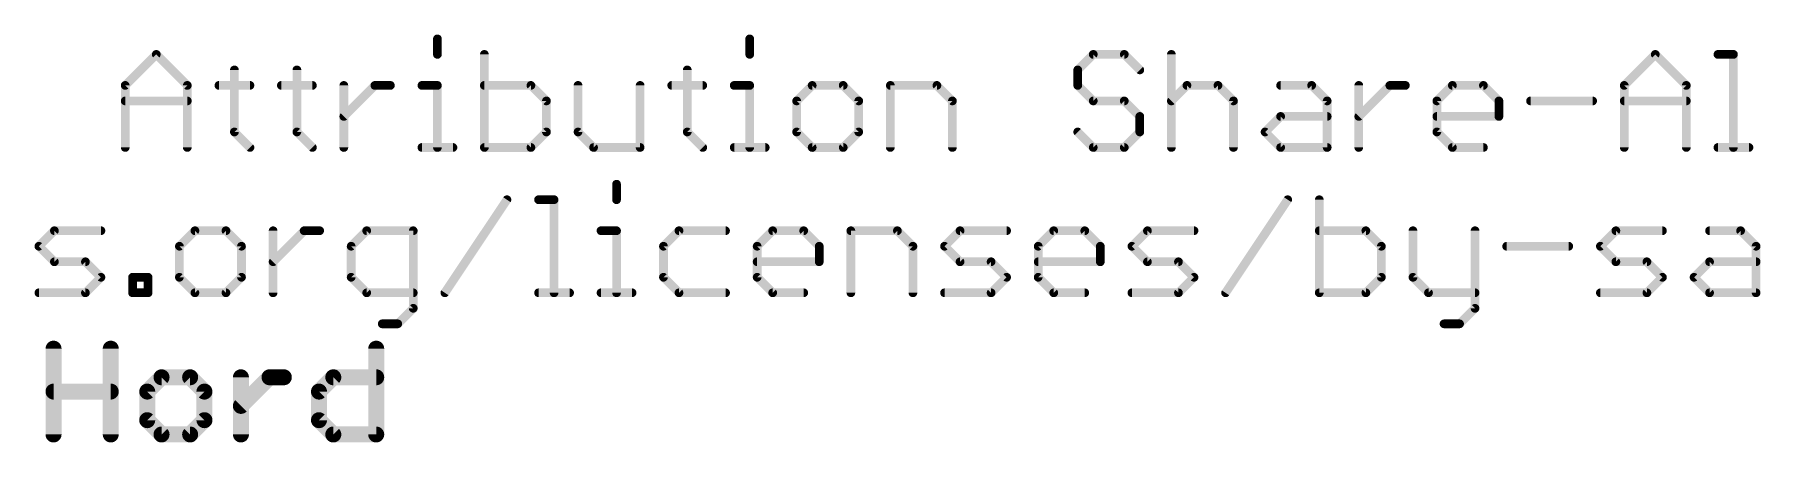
# Model space of a CAD drawing. Extents: x -9 to 98, y -21 to 39.
# Drawn here: x 45.81 to 75.97, y -20.32 to -13.19 of the extents above; entities that cross this region are included whole.
import ezdxf

# ---------------------------------------------------------------- set-up
doc = ezdxf.new("R2010")
doc.units = 0
doc.layers.add('51', color=53, linetype='CONTINUOUS')

msp = doc.modelspace()

# ---------------------------------------------------------------- linework, layer by layer
at = {"layer": '51'}
for points, const_width in [([(52.8507, -13.2656), (52.8507, -13.5368)], 0.1524), ([(58.3079, -13.2656), (58.3079, -13.5368)], 0.1524), ([(47.3952, -14.0791), (47.9376, -13.5368)], 0.1524), ([(47.9376, -13.5368), (48.4799, -14.0791)], 0.1524), ([(53.671, -13.5368), (53.671, -15.1638)], 0.1524), ([(64.3108, -13.5368), (64.0397, -13.808)], 0.1524), ([(64.8531, -13.5368), (64.3108, -13.5368)], 0.1524), ([(65.1243, -13.808), (64.8531, -13.5368)], 0.1524), ([(65.6768, -13.5368), (65.6768, -15.1638)], 0.1524), ([(73.5897, -14.0791), (74.1321, -13.5368)], 0.1524), ([(74.1321, -13.5368), (74.6744, -14.0791)], 0.1524), ([(75.2269, -13.5368), (75.4981, -13.5368)], 0.1524), ([(75.4981, -13.5368), (75.4981, -15.1638)], 0.1524), ([(49.3036, -13.808), (49.3036, -14.8926)], 0.1524), ([(50.395, -13.808), (50.395, -14.8926)], 0.1524), ([(57.2165, -13.808), (57.2165, -14.8926)], 0.1524), ([(64.0397, -13.808), (64.0397, -14.0791)], 0.1524), ([(47.3952, -15.1638), (47.3952, -14.0791)], 0.1524), ([(48.4799, -14.0791), (48.4799, -15.1638)], 0.1524), ([(49.0324, -14.0791), (49.5747, -14.0791)], 0.1524), ([(50.1238, -14.0791), (50.6662, -14.0791)], 0.1524), ([(51.2153, -15.1638), (51.2153, -14.0791)], 0.1524), ([(51.2153, -14.6215), (51.7576, -14.0791)], 0.1524), ([(51.7576, -14.0791), (52.0288, -14.0791)], 0.1524), ([(52.5796, -14.0791), (52.8507, -14.0791)], 0.1524), ([(52.8507, -14.0791), (52.8507, -15.1638)], 0.1524), ([(54.4845, -14.0791), (53.671, -14.0791)], 0.1524), ([(54.7557, -14.3503), (54.4845, -14.0791)], 0.1524), ([(55.3082, -14.0791), (55.3082, -14.8926)], 0.1524), ([(56.3928, -15.1638), (56.3928, -14.0791)], 0.1524), ([(56.9453, -14.0791), (57.4876, -14.0791)], 0.1524), ([(58.0367, -14.0791), (58.3079, -14.0791)], 0.1524), ([(58.3079, -14.0791), (58.3079, -15.1638)], 0.1524), ([(59.3993, -14.0791), (59.1282, -14.3503)], 0.1524), ([(59.9417, -14.0791), (59.3993, -14.0791)], 0.1524), ([(60.2128, -14.3503), (59.9417, -14.0791)], 0.1524), ([(60.7653, -15.1638), (60.7653, -14.0791)], 0.1524), ([(60.7653, -14.0791), (61.5788, -14.0791)], 0.1524), ([(61.5788, -14.0791), (61.85, -14.3503)], 0.1524), ([(64.0397, -14.0791), (64.3108, -14.3503)], 0.1524), ([(65.6768, -14.3503), (65.948, -14.0791)], 0.1524), ([(65.948, -14.0791), (66.4903, -14.0791)], 0.1524), ([(66.4903, -14.0791), (66.7615, -14.3503)], 0.1524), ([(67.5851, -14.0791), (68.1275, -14.0791)], 0.1524), ([(68.1275, -14.0791), (68.3986, -14.3503)], 0.1524), ([(68.9511, -15.1638), (68.9511, -14.0791)], 0.1524), ([(68.9511, -14.6215), (69.4935, -14.0791)], 0.1524), ([(69.4935, -14.0791), (69.7646, -14.0791)], 0.1524), ([(70.3154, -14.3503), (70.5866, -14.0791)], 0.1524), ([(70.5866, -14.0791), (71.1289, -14.0791)], 0.1524), ([(71.1289, -14.0791), (71.4001, -14.3503)], 0.1524), ([(73.5897, -15.1638), (73.5897, -14.0791)], 0.1524), ([(74.6744, -14.0791), (74.6744, -15.1638)], 0.1524), ([(47.3952, -14.3503), (48.4799, -14.3503)], 0.1524), ([(54.7557, -14.8926), (54.7557, -14.3503)], 0.1524), ([(59.1282, -14.3503), (59.1282, -14.8926)], 0.1524), ([(60.2128, -14.8926), (60.2128, -14.3503)], 0.1524), ([(61.85, -14.3503), (61.85, -15.1638)], 0.1524), ([(64.3108, -14.3503), (64.8531, -14.3503)], 0.1524), ([(64.8531, -14.3503), (65.1243, -14.6215)], 0.1524), ([(66.7615, -14.3503), (66.7615, -15.1638)], 0.1524), ([(68.3986, -14.3503), (68.3986, -15.1638)], 0.1524), ([(70.3154, -14.8926), (70.3154, -14.3503)], 0.1524), ([(71.4001, -14.3503), (71.4001, -14.6215)], 0.1524), ([(71.9526, -14.3503), (73.0372, -14.3503)], 0.1524), ([(73.5897, -14.3503), (74.6744, -14.3503)], 0.1524), ([(65.1243, -14.6215), (65.1243, -14.8926)], 0.1524), ([(67.314, -14.8926), (67.5851, -14.6215)], 0.1524), ([(67.5851, -14.6215), (68.3986, -14.6215)], 0.1524), ([(71.4001, -14.6215), (70.3154, -14.6215)], 0.1524), ([(49.3036, -14.8926), (49.5747, -15.1638)], 0.1524), ([(50.395, -14.8926), (50.6662, -15.1638)], 0.1524), ([(54.4845, -15.1638), (54.7557, -14.8926)], 0.1524), ([(55.3082, -14.8926), (55.5793, -15.1638)], 0.1524), ([(57.2165, -14.8926), (57.4876, -15.1638)], 0.1524), ([(59.1282, -14.8926), (59.3993, -15.1638)], 0.1524), ([(59.9417, -15.1638), (60.2128, -14.8926)], 0.1524), ([(64.3108, -15.1638), (64.0397, -14.8926)], 0.1524), ([(65.1243, -14.8926), (64.8531, -15.1638)], 0.1524), ([(67.5851, -15.1638), (67.314, -14.8926)], 0.1524), ([(70.5866, -15.1638), (70.3154, -14.8926)], 0.1524), ([(52.5796, -15.1638), (53.1219, -15.1638)], 0.1524), ([(53.671, -15.1638), (54.4845, -15.1638)], 0.1524), ([(55.5793, -15.1638), (56.3928, -15.1638)], 0.1524), ([(58.0367, -15.1638), (58.5791, -15.1638)], 0.1524), ([(59.3993, -15.1638), (59.9417, -15.1638)], 0.1524), ([(64.8531, -15.1638), (64.3108, -15.1638)], 0.1524), ([(68.3986, -15.1638), (67.5851, -15.1638)], 0.1524), ([(71.1289, -15.1638), (70.5866, -15.1638)], 0.1524), ([(75.2269, -15.1638), (75.7692, -15.1638)], 0.1524), ([(55.9806, -15.8056), (55.9806, -16.0768)], 0.1524), ([(52.9808, -17.7038), (54.0655, -16.0768)], 0.1524), ([(54.618, -16.0768), (54.8891, -16.0768)], 0.1524), ([(54.8891, -16.0768), (54.8891, -17.7038)], 0.1524), ([(66.6238, -17.7038), (67.7085, -16.0768)], 0.1524), ([(68.261, -16.0768), (68.261, -17.7038)], 0.1524), ([(45.8865, -16.8903), (46.1576, -16.6191)], 0.1524), ([(46.1576, -16.6191), (46.9711, -16.6191)], 0.1524), ([(48.6134, -16.6191), (48.3422, -16.8903)], 0.1524), ([(49.1557, -16.6191), (48.6134, -16.6191)], 0.1524), ([(49.4269, -16.8903), (49.1557, -16.6191)], 0.1524), ([(49.9794, -17.7038), (49.9794, -16.6191)], 0.1524), ([(49.9794, -17.1615), (50.5217, -16.6191)], 0.1524), ([(50.5217, -16.6191), (50.7929, -16.6191)], 0.1524), ([(51.6148, -16.6191), (51.3437, -16.8903)], 0.1524), ([(52.4283, -16.6191), (51.6148, -16.6191)], 0.1524), ([(52.4283, -17.975), (52.4283, -16.6191)], 0.1524), ([(55.7094, -16.6191), (55.9806, -16.6191)], 0.1524), ([(55.9806, -16.6191), (55.9806, -17.7038)], 0.1524), ([(57.072, -16.6191), (56.8009, -16.8903)], 0.1524), ([(57.8855, -16.6191), (57.072, -16.6191)], 0.1524), ([(58.438, -16.8903), (58.7092, -16.6191)], 0.1524), ([(58.7092, -16.6191), (59.2515, -16.6191)], 0.1524), ([(59.2515, -16.6191), (59.5227, -16.8903)], 0.1524), ([(60.0752, -17.7038), (60.0752, -16.6191)], 0.1524), ([(60.0752, -16.6191), (60.8887, -16.6191)], 0.1524), ([(60.8887, -16.6191), (61.1598, -16.8903)], 0.1524), ([(61.7123, -16.8903), (61.9835, -16.6191)], 0.1524), ([(61.9835, -16.6191), (62.797, -16.6191)], 0.1524), ([(63.3495, -16.8903), (63.6206, -16.6191)], 0.1524), ([(63.6206, -16.6191), (64.163, -16.6191)], 0.1524), ([(64.163, -16.6191), (64.4341, -16.8903)], 0.1524), ([(64.9866, -16.8903), (65.2578, -16.6191)], 0.1524), ([(65.2578, -16.6191), (66.0713, -16.6191)], 0.1524), ([(69.0744, -16.6191), (68.261, -16.6191)], 0.1524), ([(69.3456, -16.8903), (69.0744, -16.6191)], 0.1524), ([(69.8981, -16.6191), (69.8981, -17.4326)], 0.1524), ([(70.9828, -16.6191), (70.9828, -17.975)], 0.1524), ([(73.1724, -16.8903), (73.4436, -16.6191)], 0.1524), ([(73.4436, -16.6191), (74.2571, -16.6191)], 0.1524), ([(75.0807, -16.6191), (75.6231, -16.6191)], 0.1524), ([(75.6231, -16.6191), (75.8942, -16.8903)], 0.1524), ([(46.1576, -17.1615), (45.8865, -16.8903)], 0.1524), ([(48.3422, -16.8903), (48.3422, -17.4326)], 0.1524), ([(49.4269, -17.4326), (49.4269, -16.8903)], 0.1524), ([(51.3437, -16.8903), (51.3437, -17.4326)], 0.1524), ([(56.8009, -16.8903), (56.8009, -17.4326)], 0.1524), ([(58.438, -17.4326), (58.438, -16.8903)], 0.1524), ([(59.5227, -16.8903), (59.5227, -17.1615)], 0.1524), ([(61.1598, -16.8903), (61.1598, -17.7038)], 0.1524), ([(61.9835, -17.1615), (61.7123, -16.8903)], 0.1524), ([(63.3495, -17.4326), (63.3495, -16.8903)], 0.1524), ([(64.4341, -16.8903), (64.4341, -17.1615)], 0.1524), ([(65.2578, -17.1615), (64.9866, -16.8903)], 0.1524), ([(69.3456, -17.4326), (69.3456, -16.8903)], 0.1524), ([(71.5353, -16.8903), (72.6199, -16.8903)], 0.1524), ([(73.4436, -17.1615), (73.1724, -16.8903)], 0.1524), ([(75.8942, -16.8903), (75.8942, -17.7038)], 0.1524), ([(46.7, -17.1615), (46.1576, -17.1615)], 0.1524), ([(46.9711, -17.4326), (46.7, -17.1615)], 0.1524), ([(59.5227, -17.1615), (58.438, -17.1615)], 0.1524), ([(62.5258, -17.1615), (61.9835, -17.1615)], 0.1524), ([(62.797, -17.4326), (62.5258, -17.1615)], 0.1524), ([(64.4341, -17.1615), (63.3495, -17.1615)], 0.1524), ([(65.8001, -17.1615), (65.2578, -17.1615)], 0.1524), ([(66.0713, -17.4326), (65.8001, -17.1615)], 0.1524), ([(73.9859, -17.1615), (73.4436, -17.1615)], 0.1524), ([(74.2571, -17.4326), (73.9859, -17.1615)], 0.1524), ([(74.8096, -17.4326), (75.0807, -17.1615)], 0.1524), ([(75.0807, -17.1615), (75.8942, -17.1615)], 0.1524), ([(46.7, -17.7038), (46.9711, -17.4326)], 0.1524), ([(47.5236, -17.7038), (47.5236, -17.4326)], 0.1524), ([(47.5236, -17.4326), (47.7948, -17.4326)], 0.1524), ([(47.7948, -17.4326), (47.7948, -17.7038)], 0.1524), ([(48.3422, -17.4326), (48.6134, -17.7038)], 0.1524), ([(49.1557, -17.7038), (49.4269, -17.4326)], 0.1524), ([(51.3437, -17.4326), (51.6148, -17.7038)], 0.1524), ([(56.8009, -17.4326), (57.072, -17.7038)], 0.1524), ([(58.7092, -17.7038), (58.438, -17.4326)], 0.1524), ([(62.5258, -17.7038), (62.797, -17.4326)], 0.1524), ([(63.6206, -17.7038), (63.3495, -17.4326)], 0.1524), ([(65.8001, -17.7038), (66.0713, -17.4326)], 0.1524), ([(69.0744, -17.7038), (69.3456, -17.4326)], 0.1524), ([(69.8981, -17.4326), (70.1693, -17.7038)], 0.1524), ([(73.9859, -17.7038), (74.2571, -17.4326)], 0.1524), ([(75.0807, -17.7038), (74.8096, -17.4326)], 0.1524), ([(45.8865, -17.7038), (46.7, -17.7038)], 0.1524), ([(47.7948, -17.7038), (47.5236, -17.7038)], 0.1524), ([(48.6134, -17.7038), (49.1557, -17.7038)], 0.1524), ([(51.6148, -17.7038), (52.4283, -17.7038)], 0.1524), ([(54.618, -17.7038), (55.1603, -17.7038)], 0.1524), ([(55.7094, -17.7038), (56.2517, -17.7038)], 0.1524), ([(57.072, -17.7038), (57.8855, -17.7038)], 0.1524), ([(59.2515, -17.7038), (58.7092, -17.7038)], 0.1524), ([(61.7123, -17.7038), (62.5258, -17.7038)], 0.1524), ([(64.163, -17.7038), (63.6206, -17.7038)], 0.1524), ([(64.9866, -17.7038), (65.8001, -17.7038)], 0.1524), ([(68.261, -17.7038), (69.0744, -17.7038)], 0.1524), ([(70.1693, -17.7038), (70.9828, -17.7038)], 0.1524), ([(73.1724, -17.7038), (73.9859, -17.7038)], 0.1524), ([(75.8942, -17.7038), (75.0807, -17.7038)], 0.1524), ([(52.1572, -18.2461), (52.4283, -17.975)], 0.1524), ([(70.9828, -17.975), (70.7116, -18.2461)], 0.1524), ([(51.886, -18.2461), (52.1572, -18.2461)], 0.1524), ([(70.7116, -18.2461), (70.4404, -18.2461)], 0.1524), ([(46.1426, -20.1803), (46.1426, -18.6804)], 0.2794), ([(47.1425, -18.6804), (47.1425, -20.1803)], 0.2794), ([(51.7811, -18.6804), (51.7811, -20.1803)], 0.2794), ([(46.1426, -19.4304), (47.1425, -19.4304)], 0.2794), ([(48.0297, -19.1804), (47.7797, -19.4304)], 0.2794), ([(47.7797, -19.4304), (47.7797, -19.9303)], 0.2794), ([(48.5297, -19.1804), (48.0297, -19.1804)], 0.2794), ([(48.7797, -19.4304), (48.5297, -19.1804)], 0.2794), ([(48.7797, -19.9303), (48.7797, -19.4304)], 0.2794), ([(49.4169, -20.1803), (49.4169, -19.1804)], 0.2794), ([(49.4169, -19.6803), (49.9169, -19.1804)], 0.2794), ([(49.9169, -19.1804), (50.1668, -19.1804)], 0.2794), ([(50.7812, -19.4304), (51.0312, -19.1804)], 0.2794), ([(50.7812, -19.9303), (50.7812, -19.4304)], 0.2794), ([(51.0312, -19.1804), (51.7811, -19.1804)], 0.2794), ([(47.7797, -19.9303), (48.0297, -20.1803)], 0.2794), ([(48.5297, -20.1803), (48.7797, -19.9303)], 0.2794), ([(51.0312, -20.1803), (50.7812, -19.9303)], 0.2794), ([(48.0297, -20.1803), (48.5297, -20.1803)], 0.2794), ([(51.7811, -20.1803), (51.0312, -20.1803)], 0.2794)]:
    msp.add_lwpolyline(points, dxfattribs=dict(at, const_width=const_width))
for points, const_width in [([(52.8888, -13.2656, 1), (52.8126, -13.2656)], 0.0762), ([(58.346, -13.2656, 1), (58.2698, -13.2656)], 0.0762), ([(47.9645, -13.5099, 1), (47.9106, -13.5638)], 0.0762), ([(47.9645, -13.5638, 1), (47.9106, -13.5099)], 0.0762), ([(52.8126, -13.5368, 1), (52.8888, -13.5368)], 0.0762), ([(53.7091, -13.5368, 1), (53.6329, -13.5368)], 0.0762), ([(58.2698, -13.5368, 1), (58.346, -13.5368)], 0.0762), ([(64.3108, -13.4987, 1), (64.3108, -13.5749)], 0.0762), ([(64.3378, -13.5638, 1), (64.2839, -13.5099)], 0.0762), ([(64.8801, -13.5099, 1), (64.8262, -13.5638)], 0.0762), ([(64.8531, -13.5749, 1), (64.8531, -13.4987)], 0.0762), ([(65.7149, -13.5368, 1), (65.6387, -13.5368)], 0.0762), ([(74.159, -13.5099, 1), (74.1051, -13.5638)], 0.0762), ([(74.159, -13.5638, 1), (74.1051, -13.5099)], 0.0762), ([(75.2269, -13.4987, 1), (75.2269, -13.5749)], 0.0762), ([(75.5362, -13.5368, 1), (75.46, -13.5368)], 0.0762), ([(75.4981, -13.5749, 1), (75.4981, -13.4987)], 0.0762), ([(49.3417, -13.808, 1), (49.2655, -13.808)], 0.0762), ([(50.4331, -13.808, 1), (50.3569, -13.808)], 0.0762), ([(57.2546, -13.808, 1), (57.1784, -13.808)], 0.0762), ([(64.0127, -13.781, 1), (64.0666, -13.8349)], 0.0762), ([(64.0778, -13.808, 1), (64.0016, -13.808)], 0.0762), ([(65.0974, -13.8349, 1), (65.1513, -13.781)], 0.0762), ([(47.4333, -14.0791, 1), (47.3571, -14.0791)], 0.0762), ([(47.3683, -14.0522, 1), (47.4222, -14.1061)], 0.0762), ([(48.518, -14.0791, 1), (48.4418, -14.0791)], 0.0762), ([(48.4529, -14.1061, 1), (48.5068, -14.0522)], 0.0762), ([(49.0324, -14.041, 1), (49.0324, -14.1172)], 0.0762), ([(49.5747, -14.1172, 1), (49.5747, -14.041)], 0.0762), ([(50.1238, -14.041, 1), (50.1238, -14.1172)], 0.0762), ([(50.6662, -14.1172, 1), (50.6662, -14.041)], 0.0762), ([(51.2534, -14.0791, 1), (51.1772, -14.0791)], 0.0762), ([(51.7576, -14.041, 1), (51.7576, -14.1172)], 0.0762), ([(51.7845, -14.1061, 1), (51.7306, -14.0522)], 0.0762), ([(52.0288, -14.1172, 1), (52.0288, -14.041)], 0.0762), ([(52.5796, -14.041, 1), (52.5796, -14.1172)], 0.0762), ([(52.8888, -14.0791, 1), (52.8126, -14.0791)], 0.0762), ([(52.8507, -14.1172, 1), (52.8507, -14.041)], 0.0762), ([(53.671, -14.041, 1), (53.671, -14.1172)], 0.0762), ([(54.5114, -14.0522, 1), (54.4575, -14.1061)], 0.0762), ([(54.4845, -14.1172, 1), (54.4845, -14.041)], 0.0762), ([(55.3463, -14.0791, 1), (55.2701, -14.0791)], 0.0762), ([(56.4309, -14.0791, 1), (56.3547, -14.0791)], 0.0762), ([(56.9453, -14.041, 1), (56.9453, -14.1172)], 0.0762), ([(57.4876, -14.1172, 1), (57.4876, -14.041)], 0.0762), ([(58.0367, -14.041, 1), (58.0367, -14.1172)], 0.0762), ([(58.346, -14.0791, 1), (58.2698, -14.0791)], 0.0762), ([(58.3079, -14.1172, 1), (58.3079, -14.041)], 0.0762), ([(59.3993, -14.041, 1), (59.3993, -14.1172)], 0.0762), ([(59.4263, -14.1061, 1), (59.3724, -14.0522)], 0.0762), ([(59.9686, -14.0522, 1), (59.9147, -14.1061)], 0.0762), ([(59.9417, -14.1172, 1), (59.9417, -14.041)], 0.0762), ([(60.8034, -14.0791, 1), (60.7272, -14.0791)], 0.0762), ([(60.7653, -14.041, 1), (60.7653, -14.1172)], 0.0762), ([(61.6058, -14.0522, 1), (61.5519, -14.1061)], 0.0762), ([(61.5788, -14.1172, 1), (61.5788, -14.041)], 0.0762), ([(64.0666, -14.0522, 1), (64.0127, -14.1061)], 0.0762), ([(64.0016, -14.0791, 1), (64.0778, -14.0791)], 0.0762), ([(65.948, -14.041, 1), (65.948, -14.1172)], 0.0762), ([(65.9749, -14.1061, 1), (65.921, -14.0522)], 0.0762), ([(66.5172, -14.0522, 1), (66.4634, -14.1061)], 0.0762), ([(66.4903, -14.1172, 1), (66.4903, -14.041)], 0.0762), ([(67.5851, -14.041, 1), (67.5851, -14.1172)], 0.0762), ([(68.1544, -14.0522, 1), (68.1005, -14.1061)], 0.0762), ([(68.1275, -14.1172, 1), (68.1275, -14.041)], 0.0762), ([(68.9892, -14.0791, 1), (68.913, -14.0791)], 0.0762), ([(69.4935, -14.041, 1), (69.4935, -14.1172)], 0.0762), ([(69.5204, -14.1061, 1), (69.4665, -14.0522)], 0.0762), ([(69.7646, -14.1172, 1), (69.7646, -14.041)], 0.0762), ([(70.5866, -14.041, 1), (70.5866, -14.1172)], 0.0762), ([(70.6135, -14.1061, 1), (70.5596, -14.0522)], 0.0762), ([(71.1559, -14.0522, 1), (71.102, -14.1061)], 0.0762), ([(71.1289, -14.1172, 1), (71.1289, -14.041)], 0.0762), ([(73.6278, -14.0791, 1), (73.5516, -14.0791)], 0.0762), ([(73.5628, -14.0522, 1), (73.6167, -14.1061)], 0.0762), ([(74.7125, -14.0791, 1), (74.6363, -14.0791)], 0.0762), ([(74.6474, -14.1061, 1), (74.7013, -14.0522)], 0.0762), ([(47.3952, -14.3122, 1), (47.3952, -14.3884)], 0.0762), ([(48.4799, -14.3884, 1), (48.4799, -14.3122)], 0.0762), ([(54.7938, -14.3503, 1), (54.7176, -14.3503)], 0.0762), ([(54.7287, -14.3772, 1), (54.7826, -14.3234)], 0.0762), ([(59.1663, -14.3503, 1), (59.0901, -14.3503)], 0.0762), ([(59.1012, -14.3234, 1), (59.1551, -14.3772)], 0.0762), ([(60.2509, -14.3503, 1), (60.1747, -14.3503)], 0.0762), ([(60.1859, -14.3772, 1), (60.2398, -14.3234)], 0.0762), ([(61.8881, -14.3503, 1), (61.8119, -14.3503)], 0.0762), ([(61.8231, -14.3772, 1), (61.8769, -14.3234)], 0.0762), ([(64.3108, -14.3122, 1), (64.3108, -14.3884)], 0.0762), ([(64.2839, -14.3772, 1), (64.3378, -14.3234)], 0.0762), ([(64.8801, -14.3234, 1), (64.8262, -14.3772)], 0.0762), ([(64.8531, -14.3884, 1), (64.8531, -14.3122)], 0.0762), ([(65.6499, -14.3234, 1), (65.7038, -14.3772)], 0.0762), ([(66.7996, -14.3503, 1), (66.7234, -14.3503)], 0.0762), ([(66.7345, -14.3772, 1), (66.7884, -14.3234)], 0.0762), ([(68.4367, -14.3503, 1), (68.3605, -14.3503)], 0.0762), ([(68.3717, -14.3772, 1), (68.4256, -14.3234)], 0.0762), ([(70.3535, -14.3503, 1), (70.2773, -14.3503)], 0.0762), ([(70.2885, -14.3234, 1), (70.3424, -14.3772)], 0.0762), ([(71.4382, -14.3503, 1), (71.362, -14.3503)], 0.0762), ([(71.3731, -14.3772, 1), (71.427, -14.3234)], 0.0762), ([(71.9526, -14.3122, 1), (71.9526, -14.3884)], 0.0762), ([(73.0372, -14.3884, 1), (73.0372, -14.3122)], 0.0762), ([(73.5897, -14.3122, 1), (73.5897, -14.3884)], 0.0762), ([(74.6744, -14.3884, 1), (74.6744, -14.3122)], 0.0762), ([(51.1883, -14.5945, 1), (51.2422, -14.6484)], 0.0762), ([(65.1624, -14.6215, 1), (65.0862, -14.6215)], 0.0762), ([(65.0974, -14.6484, 1), (65.1513, -14.5945)], 0.0762), ([(67.5851, -14.5834, 1), (67.5851, -14.6596)], 0.0762), ([(67.6121, -14.6484, 1), (67.5582, -14.5945)], 0.0762), ([(68.3986, -14.6596, 1), (68.3986, -14.5834)], 0.0762), ([(68.9242, -14.5945, 1), (68.9781, -14.6484)], 0.0762), ([(70.3154, -14.5834, 1), (70.3154, -14.6596)], 0.0762), ([(71.362, -14.6215, 1), (71.4382, -14.6215)], 0.0762), ([(71.4001, -14.6596, 1), (71.4001, -14.5834)], 0.0762), ([(49.3305, -14.8657, 1), (49.2766, -14.9196)], 0.0762), ([(49.2655, -14.8926, 1), (49.3417, -14.8926)], 0.0762), ([(50.4219, -14.8657, 1), (50.368, -14.9196)], 0.0762), ([(50.3569, -14.8926, 1), (50.4331, -14.8926)], 0.0762), ([(54.7176, -14.8926, 1), (54.7938, -14.8926)], 0.0762), ([(54.7826, -14.9196, 1), (54.7287, -14.8657)], 0.0762), ([(55.3351, -14.8657, 1), (55.2812, -14.9196)], 0.0762), ([(55.2701, -14.8926, 1), (55.3463, -14.8926)], 0.0762), ([(57.2434, -14.8657, 1), (57.1895, -14.9196)], 0.0762), ([(57.1784, -14.8926, 1), (57.2546, -14.8926)], 0.0762), ([(59.1551, -14.8657, 1), (59.1012, -14.9196)], 0.0762), ([(59.0901, -14.8926, 1), (59.1663, -14.8926)], 0.0762), ([(60.1747, -14.8926, 1), (60.2509, -14.8926)], 0.0762), ([(60.2398, -14.9196, 1), (60.1859, -14.8657)], 0.0762), ([(64.0666, -14.8657, 1), (64.0127, -14.9196)], 0.0762), ([(65.0862, -14.8926, 1), (65.1624, -14.8926)], 0.0762), ([(65.1513, -14.9196, 1), (65.0974, -14.8657)], 0.0762), ([(67.3409, -14.8657, 1), (67.287, -14.9196)], 0.0762), ([(67.287, -14.8657, 1), (67.3409, -14.9196)], 0.0762), ([(70.3424, -14.8657, 1), (70.2885, -14.9196)], 0.0762), ([(70.2773, -14.8926, 1), (70.3535, -14.8926)], 0.0762), ([(47.3571, -15.1638, 1), (47.4333, -15.1638)], 0.0762), ([(48.4418, -15.1638, 1), (48.518, -15.1638)], 0.0762), ([(49.5478, -15.1907, 1), (49.6017, -15.1369)], 0.0762), ([(50.6392, -15.1907, 1), (50.6931, -15.1369)], 0.0762), ([(51.1772, -15.1638, 1), (51.2534, -15.1638)], 0.0762), ([(52.5796, -15.1257, 1), (52.5796, -15.2019)], 0.0762), ([(52.8126, -15.1638, 1), (52.8888, -15.1638)], 0.0762), ([(53.1219, -15.2019, 1), (53.1219, -15.1257)], 0.0762), ([(53.671, -15.1257, 1), (53.671, -15.2019)], 0.0762), ([(53.6329, -15.1638, 1), (53.7091, -15.1638)], 0.0762), ([(54.4576, -15.1369, 1), (54.5114, -15.1907)], 0.0762), ([(54.4845, -15.2019, 1), (54.4845, -15.1257)], 0.0762), ([(55.5793, -15.1257, 1), (55.5793, -15.2019)], 0.0762), ([(55.5524, -15.1907, 1), (55.6063, -15.1369)], 0.0762), ([(56.3547, -15.1638, 1), (56.4309, -15.1638)], 0.0762), ([(56.3928, -15.2019, 1), (56.3928, -15.1257)], 0.0762), ([(57.4607, -15.1907, 1), (57.5146, -15.1369)], 0.0762), ([(58.0367, -15.1257, 1), (58.0367, -15.2019)], 0.0762), ([(58.2698, -15.1638, 1), (58.346, -15.1638)], 0.0762), ([(58.5791, -15.2019, 1), (58.5791, -15.1257)], 0.0762), ([(59.3993, -15.1257, 1), (59.3993, -15.2019)], 0.0762), ([(59.3724, -15.1907, 1), (59.4263, -15.1369)], 0.0762), ([(59.9147, -15.1369, 1), (59.9686, -15.1907)], 0.0762), ([(59.9417, -15.2019, 1), (59.9417, -15.1257)], 0.0762), ([(60.7272, -15.1638, 1), (60.8034, -15.1638)], 0.0762), ([(61.8119, -15.1638, 1), (61.8881, -15.1638)], 0.0762), ([(64.3108, -15.1257, 1), (64.3108, -15.2019)], 0.0762), ([(64.2839, -15.1907, 1), (64.3378, -15.1369)], 0.0762), ([(64.8262, -15.1369, 1), (64.8801, -15.1907)], 0.0762), ([(64.8531, -15.2019, 1), (64.8531, -15.1257)], 0.0762), ([(65.6387, -15.1638, 1), (65.7149, -15.1638)], 0.0762), ([(66.7234, -15.1638, 1), (66.7996, -15.1638)], 0.0762), ([(67.5851, -15.1257, 1), (67.5851, -15.2019)], 0.0762), ([(67.5582, -15.1907, 1), (67.6121, -15.1369)], 0.0762), ([(68.3605, -15.1638, 1), (68.4367, -15.1638)], 0.0762), ([(68.3986, -15.2019, 1), (68.3986, -15.1257)], 0.0762), ([(68.913, -15.1638, 1), (68.9892, -15.1638)], 0.0762), ([(70.5866, -15.1257, 1), (70.5866, -15.2019)], 0.0762), ([(70.5596, -15.1907, 1), (70.6135, -15.1369)], 0.0762), ([(71.1289, -15.2019, 1), (71.1289, -15.1257)], 0.0762), ([(73.5516, -15.1638, 1), (73.6278, -15.1638)], 0.0762), ([(74.6363, -15.1638, 1), (74.7125, -15.1638)], 0.0762), ([(75.2269, -15.1257, 1), (75.2269, -15.2019)], 0.0762), ([(75.46, -15.1638, 1), (75.5362, -15.1638)], 0.0762), ([(75.7692, -15.2019, 1), (75.7692, -15.1257)], 0.0762), ([(56.0187, -15.8056, 1), (55.9425, -15.8056)], 0.0762), ([(54.0972, -16.0979, 1), (54.0338, -16.0557)], 0.0762), ([(54.618, -16.0387, 1), (54.618, -16.1149)], 0.0762), ([(54.9272, -16.0768, 1), (54.851, -16.0768)], 0.0762), ([(54.8891, -16.1149, 1), (54.8891, -16.0387)], 0.0762), ([(55.9425, -16.0768, 1), (56.0187, -16.0768)], 0.0762), ([(67.7402, -16.0979, 1), (67.6768, -16.0557)], 0.0762), ([(68.2991, -16.0768, 1), (68.2229, -16.0768)], 0.0762), ([(46.1576, -16.581, 1), (46.1576, -16.6572)], 0.0762), ([(46.1846, -16.6461, 1), (46.1307, -16.5922)], 0.0762), ([(46.9711, -16.6572, 1), (46.9711, -16.581)], 0.0762), ([(48.6134, -16.581, 1), (48.6134, -16.6572)], 0.0762), ([(48.6403, -16.6461, 1), (48.5864, -16.5922)], 0.0762), ([(49.1827, -16.5922, 1), (49.1288, -16.6461)], 0.0762), ([(49.1557, -16.6572, 1), (49.1557, -16.581)], 0.0762), ([(50.0175, -16.6191, 1), (49.9413, -16.6191)], 0.0762), ([(50.5217, -16.581, 1), (50.5217, -16.6572)], 0.0762), ([(50.5486, -16.6461, 1), (50.4948, -16.5922)], 0.0762), ([(50.7929, -16.6572, 1), (50.7929, -16.581)], 0.0762), ([(51.6148, -16.581, 1), (51.6148, -16.6572)], 0.0762), ([(51.6418, -16.6461, 1), (51.5879, -16.5922)], 0.0762), ([(52.4664, -16.6191, 1), (52.3902, -16.6191)], 0.0762), ([(52.4283, -16.6572, 1), (52.4283, -16.581)], 0.0762), ([(55.7094, -16.581, 1), (55.7094, -16.6572)], 0.0762), ([(56.0187, -16.6191, 1), (55.9425, -16.6191)], 0.0762), ([(55.9806, -16.6572, 1), (55.9806, -16.581)], 0.0762), ([(57.072, -16.581, 1), (57.072, -16.6572)], 0.0762), ([(57.099, -16.6461, 1), (57.0451, -16.5922)], 0.0762), ([(57.8855, -16.6572, 1), (57.8855, -16.581)], 0.0762), ([(58.7092, -16.581, 1), (58.7092, -16.6572)], 0.0762), ([(58.7361, -16.6461, 1), (58.6822, -16.5922)], 0.0762), ([(59.2784, -16.5922, 1), (59.2246, -16.6461)], 0.0762), ([(59.2515, -16.6572, 1), (59.2515, -16.581)], 0.0762), ([(60.1133, -16.6191, 1), (60.0371, -16.6191)], 0.0762), ([(60.0752, -16.581, 1), (60.0752, -16.6572)], 0.0762), ([(60.9156, -16.5922, 1), (60.8617, -16.6461)], 0.0762), ([(60.8887, -16.6572, 1), (60.8887, -16.581)], 0.0762), ([(61.9835, -16.581, 1), (61.9835, -16.6572)], 0.0762), ([(62.0104, -16.6461, 1), (61.9565, -16.5922)], 0.0762), ([(62.797, -16.6572, 1), (62.797, -16.581)], 0.0762), ([(63.6206, -16.581, 1), (63.6206, -16.6572)], 0.0762), ([(63.6476, -16.6461, 1), (63.5937, -16.5922)], 0.0762), ([(64.1899, -16.5922, 1), (64.136, -16.6461)], 0.0762), ([(64.163, -16.6572, 1), (64.163, -16.581)], 0.0762), ([(65.2578, -16.581, 1), (65.2578, -16.6572)], 0.0762), ([(65.2847, -16.6461, 1), (65.2309, -16.5922)], 0.0762), ([(66.0713, -16.6572, 1), (66.0713, -16.581)], 0.0762), ([(68.261, -16.581, 1), (68.261, -16.6572)], 0.0762), ([(69.1014, -16.5922, 1), (69.0475, -16.6461)], 0.0762), ([(69.0744, -16.6572, 1), (69.0744, -16.581)], 0.0762), ([(69.9362, -16.6191, 1), (69.86, -16.6191)], 0.0762), ([(71.0209, -16.6191, 1), (70.9447, -16.6191)], 0.0762), ([(73.4436, -16.581, 1), (73.4436, -16.6572)], 0.0762), ([(73.4705, -16.6461, 1), (73.4166, -16.5922)], 0.0762), ([(74.2571, -16.6572, 1), (74.2571, -16.581)], 0.0762), ([(75.0807, -16.581, 1), (75.0807, -16.6572)], 0.0762), ([(75.65, -16.5922, 1), (75.5961, -16.6461)], 0.0762), ([(75.6231, -16.6572, 1), (75.6231, -16.581)], 0.0762), ([(45.9134, -16.8634, 1), (45.8595, -16.9172)], 0.0762), ([(45.8595, -16.8634, 1), (45.9134, -16.9172)], 0.0762), ([(48.3803, -16.8903, 1), (48.3041, -16.8903)], 0.0762), ([(48.3153, -16.8634, 1), (48.3692, -16.9172)], 0.0762), ([(49.465, -16.8903, 1), (49.3888, -16.8903)], 0.0762), ([(49.3999, -16.9172, 1), (49.4538, -16.8634)], 0.0762), ([(51.3818, -16.8903, 1), (51.3056, -16.8903)], 0.0762), ([(51.3167, -16.8634, 1), (51.3706, -16.9172)], 0.0762), ([(56.839, -16.8903, 1), (56.7628, -16.8903)], 0.0762), ([(56.7739, -16.8634, 1), (56.8278, -16.9172)], 0.0762), ([(58.4761, -16.8903, 1), (58.3999, -16.8903)], 0.0762), ([(58.4111, -16.8634, 1), (58.465, -16.9172)], 0.0762), ([(59.5608, -16.8903, 1), (59.4846, -16.8903)], 0.0762), ([(59.4957, -16.9172, 1), (59.5496, -16.8634)], 0.0762), ([(61.1979, -16.8903, 1), (61.1217, -16.8903)], 0.0762), ([(61.1329, -16.9172, 1), (61.1868, -16.8634)], 0.0762), ([(61.7393, -16.8634, 1), (61.6854, -16.9172)], 0.0762), ([(61.6854, -16.8634, 1), (61.7393, -16.9172)], 0.0762), ([(63.3876, -16.8903, 1), (63.3114, -16.8903)], 0.0762), ([(63.3225, -16.8634, 1), (63.3764, -16.9172)], 0.0762), ([(64.4722, -16.8903, 1), (64.396, -16.8903)], 0.0762), ([(64.4072, -16.9172, 1), (64.4611, -16.8634)], 0.0762), ([(65.0136, -16.8634, 1), (64.9597, -16.9172)], 0.0762), ([(64.9597, -16.8634, 1), (65.0136, -16.9172)], 0.0762), ([(69.3837, -16.8903, 1), (69.3075, -16.8903)], 0.0762), ([(69.3187, -16.9172, 1), (69.3726, -16.8634)], 0.0762), ([(71.5353, -16.8522, 1), (71.5353, -16.9284)], 0.0762), ([(72.6199, -16.9284, 1), (72.6199, -16.8522)], 0.0762), ([(73.1994, -16.8634, 1), (73.1455, -16.9172)], 0.0762), ([(73.1455, -16.8634, 1), (73.1994, -16.9172)], 0.0762), ([(75.9323, -16.8903, 1), (75.8561, -16.8903)], 0.0762), ([(75.8673, -16.9172, 1), (75.9212, -16.8634)], 0.0762), ([(46.1576, -17.1234, 1), (46.1576, -17.1996)], 0.0762), ([(46.1307, -17.1884, 1), (46.1846, -17.1345)], 0.0762), ([(46.7269, -17.1345, 1), (46.673, -17.1884)], 0.0762), ([(46.7, -17.1996, 1), (46.7, -17.1234)], 0.0762), ([(49.9524, -17.1345, 1), (50.0063, -17.1884)], 0.0762), ([(58.438, -17.1234, 1), (58.438, -17.1996)], 0.0762), ([(59.4846, -17.1615, 1), (59.5608, -17.1615)], 0.0762), ([(59.5227, -17.1996, 1), (59.5227, -17.1234)], 0.0762), ([(61.9835, -17.1234, 1), (61.9835, -17.1996)], 0.0762), ([(61.9565, -17.1884, 1), (62.0104, -17.1345)], 0.0762), ([(62.5528, -17.1345, 1), (62.4989, -17.1884)], 0.0762), ([(62.5258, -17.1996, 1), (62.5258, -17.1234)], 0.0762), ([(63.3495, -17.1234, 1), (63.3495, -17.1996)], 0.0762), ([(64.396, -17.1615, 1), (64.4722, -17.1615)], 0.0762), ([(64.4341, -17.1996, 1), (64.4341, -17.1234)], 0.0762), ([(65.2578, -17.1234, 1), (65.2578, -17.1996)], 0.0762), ([(65.2309, -17.1884, 1), (65.2847, -17.1345)], 0.0762), ([(65.8271, -17.1345, 1), (65.7732, -17.1884)], 0.0762), ([(65.8001, -17.1996, 1), (65.8001, -17.1234)], 0.0762), ([(73.4436, -17.1234, 1), (73.4436, -17.1996)], 0.0762), ([(73.4166, -17.1884, 1), (73.4705, -17.1345)], 0.0762), ([(74.0129, -17.1345, 1), (73.959, -17.1884)], 0.0762), ([(73.9859, -17.1996, 1), (73.9859, -17.1234)], 0.0762), ([(75.0807, -17.1234, 1), (75.0807, -17.1996)], 0.0762), ([(75.1077, -17.1884, 1), (75.0538, -17.1345)], 0.0762), ([(75.8942, -17.1996, 1), (75.8942, -17.1234)], 0.0762), ([(46.9981, -17.4596, 1), (46.9442, -17.4057)], 0.0762), ([(46.9442, -17.4596, 1), (46.9981, -17.4057)], 0.0762), ([(47.5617, -17.4326, 1), (47.4855, -17.4326)], 0.0762), ([(47.5236, -17.3945, 1), (47.5236, -17.4707)], 0.0762), ([(47.8329, -17.4326, 1), (47.7567, -17.4326)], 0.0762), ([(47.7948, -17.4707, 1), (47.7948, -17.3945)], 0.0762), ([(48.3692, -17.4057, 1), (48.3153, -17.4596)], 0.0762), ([(48.3041, -17.4326, 1), (48.3803, -17.4326)], 0.0762), ([(49.3888, -17.4326, 1), (49.465, -17.4326)], 0.0762), ([(49.4538, -17.4596, 1), (49.3999, -17.4057)], 0.0762), ([(51.3706, -17.4057, 1), (51.3167, -17.4596)], 0.0762), ([(51.3056, -17.4326, 1), (51.3818, -17.4326)], 0.0762), ([(56.8278, -17.4057, 1), (56.7739, -17.4596)], 0.0762), ([(56.7628, -17.4326, 1), (56.839, -17.4326)], 0.0762), ([(58.465, -17.4057, 1), (58.4111, -17.4596)], 0.0762), ([(58.3999, -17.4326, 1), (58.4761, -17.4326)], 0.0762), ([(62.8239, -17.4596, 1), (62.77, -17.4057)], 0.0762), ([(62.77, -17.4596, 1), (62.8239, -17.4057)], 0.0762), ([(63.3764, -17.4057, 1), (63.3225, -17.4596)], 0.0762), ([(63.3114, -17.4326, 1), (63.3876, -17.4326)], 0.0762), ([(66.0982, -17.4596, 1), (66.0444, -17.4057)], 0.0762), ([(66.0444, -17.4596, 1), (66.0982, -17.4057)], 0.0762), ([(69.3075, -17.4326, 1), (69.3837, -17.4326)], 0.0762), ([(69.3725, -17.4596, 1), (69.3187, -17.4057)], 0.0762), ([(69.925, -17.4057, 1), (69.8712, -17.4596)], 0.0762), ([(69.86, -17.4326, 1), (69.9362, -17.4326)], 0.0762), ([(74.284, -17.4596, 1), (74.2301, -17.4057)], 0.0762), ([(74.2301, -17.4596, 1), (74.284, -17.4057)], 0.0762), ([(74.8365, -17.4057, 1), (74.7826, -17.4596)], 0.0762), ([(74.7826, -17.4057, 1), (74.8365, -17.4596)], 0.0762), ([(45.8865, -17.6657, 1), (45.8865, -17.7419)], 0.0762), ([(46.673, -17.6769, 1), (46.7269, -17.7307)], 0.0762), ([(46.7, -17.7419, 1), (46.7, -17.6657)], 0.0762), ([(47.5236, -17.6657, 1), (47.5236, -17.7419)], 0.0762), ([(47.4855, -17.7038, 1), (47.5617, -17.7038)], 0.0762), ([(47.7567, -17.7038, 1), (47.8329, -17.7038)], 0.0762), ([(47.7948, -17.7419, 1), (47.7948, -17.6657)], 0.0762), ([(48.6134, -17.6657, 1), (48.6134, -17.7419)], 0.0762), ([(48.5864, -17.7307, 1), (48.6403, -17.6769)], 0.0762), ([(49.1288, -17.6769, 1), (49.1826, -17.7307)], 0.0762), ([(49.1557, -17.7419, 1), (49.1557, -17.6657)], 0.0762), ([(49.9413, -17.7038, 1), (50.0175, -17.7038)], 0.0762), ([(51.6148, -17.6657, 1), (51.6148, -17.7419)], 0.0762), ([(51.5879, -17.7307, 1), (51.6418, -17.6769)], 0.0762), ([(52.4283, -17.7419, 1), (52.4283, -17.6657)], 0.0762), ([(52.9491, -17.6827, 1), (53.0125, -17.7249)], 0.0762), ([(54.618, -17.6657, 1), (54.618, -17.7419)], 0.0762), ([(54.851, -17.7038, 1), (54.9272, -17.7038)], 0.0762), ([(55.1603, -17.7419, 1), (55.1603, -17.6657)], 0.0762), ([(55.7094, -17.6657, 1), (55.7094, -17.7419)], 0.0762), ([(55.9425, -17.7038, 1), (56.0187, -17.7038)], 0.0762), ([(56.2517, -17.7419, 1), (56.2517, -17.6657)], 0.0762), ([(57.072, -17.6657, 1), (57.072, -17.7419)], 0.0762), ([(57.0451, -17.7307, 1), (57.099, -17.6769)], 0.0762), ([(57.8855, -17.7419, 1), (57.8855, -17.6657)], 0.0762), ([(58.7092, -17.6657, 1), (58.7092, -17.7419)], 0.0762), ([(58.6822, -17.7307, 1), (58.7361, -17.6769)], 0.0762), ([(59.2515, -17.7419, 1), (59.2515, -17.6657)], 0.0762), ([(60.0371, -17.7038, 1), (60.1133, -17.7038)], 0.0762), ([(61.1217, -17.7038, 1), (61.1979, -17.7038)], 0.0762), ([(61.7123, -17.6657, 1), (61.7123, -17.7419)], 0.0762), ([(62.4989, -17.6769, 1), (62.5528, -17.7307)], 0.0762), ([(62.5258, -17.7419, 1), (62.5258, -17.6657)], 0.0762), ([(63.6206, -17.6657, 1), (63.6206, -17.7419)], 0.0762), ([(63.5937, -17.7307, 1), (63.6476, -17.6769)], 0.0762), ([(64.163, -17.7419, 1), (64.163, -17.6657)], 0.0762), ([(64.9866, -17.6657, 1), (64.9866, -17.7419)], 0.0762), ([(65.7732, -17.6769, 1), (65.8271, -17.7307)], 0.0762), ([(65.8001, -17.7419, 1), (65.8001, -17.6657)], 0.0762), ([(66.5921, -17.6827, 1), (66.6555, -17.7249)], 0.0762), ([(68.261, -17.6657, 1), (68.261, -17.7419)], 0.0762), ([(68.2229, -17.7038, 1), (68.2991, -17.7038)], 0.0762), ([(69.0475, -17.6769, 1), (69.1014, -17.7307)], 0.0762), ([(69.0744, -17.7419, 1), (69.0744, -17.6657)], 0.0762), ([(70.1693, -17.6657, 1), (70.1693, -17.7419)], 0.0762), ([(70.1423, -17.7307, 1), (70.1962, -17.6769)], 0.0762), ([(70.9828, -17.7419, 1), (70.9828, -17.6657)], 0.0762), ([(73.1724, -17.6657, 1), (73.1724, -17.7419)], 0.0762), ([(73.959, -17.6769, 1), (74.0129, -17.7307)], 0.0762), ([(73.9859, -17.7419, 1), (73.9859, -17.6657)], 0.0762), ([(75.0807, -17.6657, 1), (75.0807, -17.7419)], 0.0762), ([(75.0538, -17.7307, 1), (75.1077, -17.6769)], 0.0762), ([(75.8561, -17.7038, 1), (75.9323, -17.7038)], 0.0762), ([(75.8942, -17.7419, 1), (75.8942, -17.6657)], 0.0762), ([(52.3902, -17.975, 1), (52.4664, -17.975)], 0.0762), ([(52.4553, -18.0019, 1), (52.4014, -17.948)], 0.0762), ([(70.9447, -17.975, 1), (71.0209, -17.975)], 0.0762), ([(71.0097, -18.0019, 1), (70.9558, -17.948)], 0.0762), ([(51.886, -18.208, 1), (51.886, -18.2842)], 0.0762), ([(52.1302, -18.2192, 1), (52.1841, -18.2731)], 0.0762), ([(52.1572, -18.2842, 1), (52.1572, -18.208)], 0.0762), ([(70.4404, -18.208, 1), (70.4404, -18.2842)], 0.0762), ([(70.6847, -18.2192, 1), (70.7385, -18.2731)], 0.0762), ([(70.7116, -18.2842, 1), (70.7116, -18.208)], 0.0762), ([(46.2124, -18.6804, 1), (46.0727, -18.6804)], 0.1397), ([(47.2124, -18.6804, 1), (47.0727, -18.6804)], 0.1397), ([(51.851, -18.6804, 1), (51.7113, -18.6804)], 0.1397), ([(46.1426, -19.3605, 1), (46.1426, -19.5002)], 0.1397), ([(47.1425, -19.5002, 1), (47.1425, -19.3605)], 0.1397), ([(47.8496, -19.4304, 1), (47.7099, -19.4304)], 0.1397), ([(48.0297, -19.1105, 1), (48.0297, -19.2502)], 0.1397), ([(48.0791, -19.2298, 1), (47.9803, -19.131)], 0.1397), ([(48.5791, -19.131, 1), (48.4803, -19.2298)], 0.1397), ([(48.5297, -19.2502, 1), (48.5297, -19.1105)], 0.1397), ([(48.8495, -19.4304, 1), (48.7098, -19.4304)], 0.1397), ([(49.4868, -19.1804, 1), (49.3471, -19.1804)], 0.1397), ([(49.9169, -19.1105, 1), (49.9169, -19.2502)], 0.1397), ([(49.9663, -19.2298, 1), (49.8675, -19.131)], 0.1397), ([(50.1668, -19.2502, 1), (50.1668, -19.1105)], 0.1397), ([(50.8511, -19.4304, 1), (50.7114, -19.4304)], 0.1397), ([(51.0312, -19.1105, 1), (51.0312, -19.2502)], 0.1397), ([(51.0806, -19.2298, 1), (50.9818, -19.131)], 0.1397), ([(51.7811, -19.2502, 1), (51.7811, -19.1105)], 0.1397), ([(47.7304, -19.381, 1), (47.8291, -19.4798)], 0.1397), ([(48.7303, -19.4798, 1), (48.8291, -19.381)], 0.1397), ([(49.3675, -19.6309, 1), (49.4663, -19.7297)], 0.1397), ([(50.7318, -19.381, 1), (50.8306, -19.4798)], 0.1397), ([(47.7099, -19.9303, 1), (47.8496, -19.9303)], 0.1397), ([(47.8291, -19.8809, 1), (47.7304, -19.9797)], 0.1397), ([(48.7098, -19.9303, 1), (48.8495, -19.9303)], 0.1397), ([(48.8291, -19.9797, 1), (48.7303, -19.8809)], 0.1397), ([(50.8306, -19.8809, 1), (50.7318, -19.9797)], 0.1397), ([(50.7114, -19.9303, 1), (50.8511, -19.9303)], 0.1397), ([(46.0727, -20.1803, 1), (46.2124, -20.1803)], 0.1397), ([(47.0727, -20.1803, 1), (47.2124, -20.1803)], 0.1397), ([(48.0297, -20.1105, 1), (48.0297, -20.2502)], 0.1397), ([(47.9803, -20.2297, 1), (48.0791, -20.1309)], 0.1397), ([(48.4803, -20.1309, 1), (48.5791, -20.2297)], 0.1397), ([(48.5297, -20.2502, 1), (48.5297, -20.1105)], 0.1397), ([(49.3471, -20.1803, 1), (49.4868, -20.1803)], 0.1397), ([(51.0312, -20.1105, 1), (51.0312, -20.2502)], 0.1397), ([(50.9818, -20.2297, 1), (51.0806, -20.1309)], 0.1397), ([(51.7113, -20.1803, 1), (51.851, -20.1803)], 0.1397), ([(51.7811, -20.2502, 1), (51.7811, -20.1105)], 0.1397)]:
    msp.add_lwpolyline(points, format="xyb", dxfattribs=dict(at, const_width=const_width))

doc.saveas('drawing.dxf')
